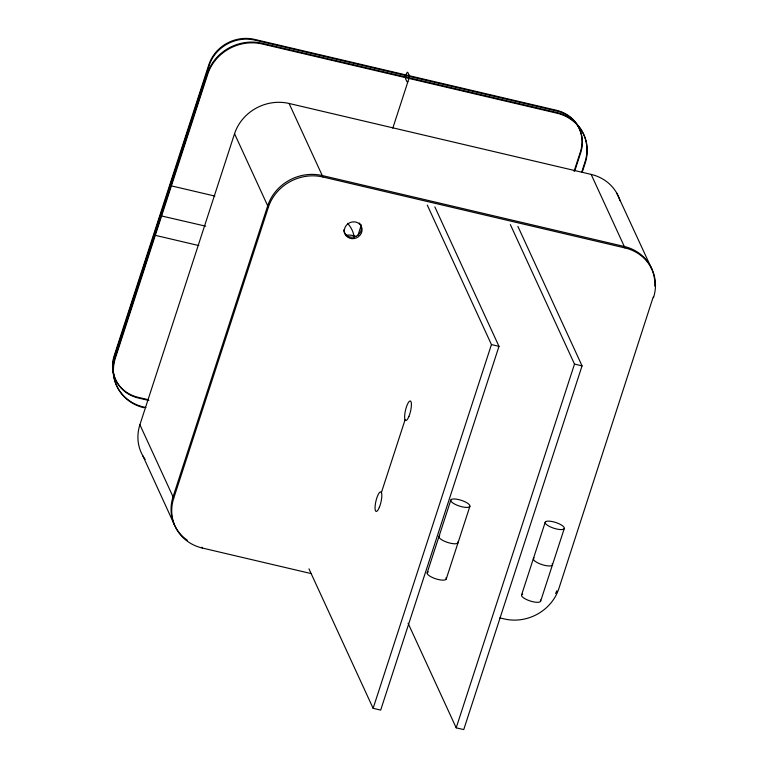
<?xml version="1.0" encoding="UTF-8"?>
<svg xmlns="http://www.w3.org/2000/svg" width="768" height="768" viewBox="0 0 768 768"><rect width="100%" height="100%" fill="white"/><g stroke="black" fill="none" stroke-linecap="round" stroke-linejoin="round"><path stroke-width="1.15" d="M145.152 459.389A44.131 40.531 -24.7 0 1 139.901 424.723L234.547 133.728A44.131 40.531 -24.7 0 1 289.094 103.469L591.149 174.403A44.131 40.531 -24.7 0 1 620.016 200.678M311.059 573.562L202.234 548.006A44.131 40.531 -24.7 0 1 173.712 498.25L268.368 207.254L234.547 133.728M357.974 235.229L361.306 224.976M392.794 128.17L407.981 81.475M381.398 492.576L405.062 419.827M434.842 206.88L498.989 346.358L380.678 710.093L373.123 708.317L491.443 344.582L427.286 205.104M427.171 572.813L450.835 500.064M574.07 171.322L580.378 151.93A36.912 33.898 -24.7 0 0 556.531 110.304L254.477 39.379A36.912 33.898 -24.7 0 0 208.858 64.685L114.202 355.67A36.912 33.898 -24.7 0 0 138.058 397.296L148.55 399.763M574.771 170.909L580.714 152.65A36.912 33.898 -24.7 0 0 556.858 111.024L254.803 40.099A36.912 33.898 -24.7 0 0 209.184 65.405L114.538 356.39A36.912 33.898 -24.7 0 0 138.384 398.016L148.877 400.483M446.227 579.062L469.891 506.314A10.032 3.024 18 0 0 456.461 499.152A10.032 3.024 18 0 0 454.723 504.106A10.032 3.024 18 0 0 469.891 506.314M581.597 172.435L584.938 162.182A44.131 40.531 -24.7 0 0 556.416 112.416L261.917 43.267A44.131 40.531 -24.7 0 0 207.37 73.526L115.085 357.235A44.131 40.531 -24.7 0 0 143.606 407.002L145.93 407.549M582.298 172.022L585.264 162.902A44.131 40.531 -24.7 0 0 556.752 113.136L262.243 43.987A44.131 40.531 -24.7 0 0 207.696 74.246L115.411 357.955A44.131 40.531 -24.7 0 0 143.933 407.722M517.901 226.387L582.058 365.866L463.738 729.6L456.192 727.824L574.502 364.09L510.355 224.611M521.558 594.979L545.222 522.23M540.624 601.229L564.288 528.48A10.032 3.024 18 0 0 550.858 521.318A10.032 3.024 18 0 0 549.12 526.272A10.032 3.024 18 0 0 564.288 528.48M499.843 617.894L504.288 618.941A44.131 40.531 -24.7 0 0 558.835 588.682L653.194 297.062M161.491 215.952L205.699 226.186M268.368 207.254A44.131 40.531 -24.7 0 1 322.915 176.995L624.97 247.93A44.131 40.531 -24.7 0 1 653.482 297.686M169.574 185.443L214.877 196.08M153.485 234.912L198.787 245.549M491.443 344.582L498.989 346.358M574.502 364.09L582.058 365.866M651.734 268.848L616.704 193.018M591.149 174.403L624.97 247.93M289.094 103.469L322.915 176.995M408.077 623.222L456.192 727.824M308.976 568.848L373.123 708.317M201.859 547.2L202.234 548.006M139.901 424.723L173.712 498.25M142.858 455.866L174.134 524.208M347.568 223.354A30.086 27.638 -24.7 0 1 354.24 237.427M556.829 590.794A44.131 40.531 -24.7 0 1 555.571 593.482M654.749 286.07A44.131 40.531 -24.7 0 0 624.307 246.49L322.253 175.555A44.131 40.531 -24.7 0 0 267.706 205.814L173.05 496.8A44.131 40.531 -24.7 0 0 187.296 540.24M359.424 223.046A9.024 8.294 -24.7 0 1 355.853 236.41A20.064 18.422 -24.7 0 0 346.234 235.21M355.853 236.41A9.024 8.294 -24.7 0 1 343.661 229.968M540.346 599.99A10.032 3.024 18 0 1 529.92 600.902A10.032 3.024 18 0 1 522.72 594.115M445.949 577.824A10.032 3.024 18 0 1 435.533 578.736A10.032 3.024 18 0 1 428.323 571.949M457.968 541.786A10.032 3.024 18 0 1 447.466 542.4A10.032 3.024 18 0 1 439.69 535.747M552.221 563.683A10.032 3.024 18 0 1 542.189 564.672A10.032 3.024 18 0 1 534.086 557.914M409.046 75.091L407.846 72.49A3.61 0.922 -76.8 0 0 406.186 74.467A3.61 0.922 -76.8 0 0 405.715 79.037L406.915 81.638A3.61 0.922 -76.8 0 0 408.576 79.661A3.61 0.922 -76.8 0 0 409.046 75.091M408.941 416.381A10.032 2.563 -76.8 0 0 410.39 400.992A10.032 2.563 -76.8 0 0 404.736 414.826A10.032 2.563 -76.8 0 0 408.941 416.381M379.354 507.312A10.032 2.563 -76.8 0 0 380.813 491.923A10.032 2.563 -76.8 0 0 375.158 505.757A10.032 2.563 -76.8 0 0 379.354 507.312M351.917 238.646A9.024 8.294 -24.7 0 0 361.478 226.637A9.024 8.294 -24.7 0 0 346.224 225.466A9.024 8.294 -24.7 0 0 351.917 238.646"/></g></svg>
